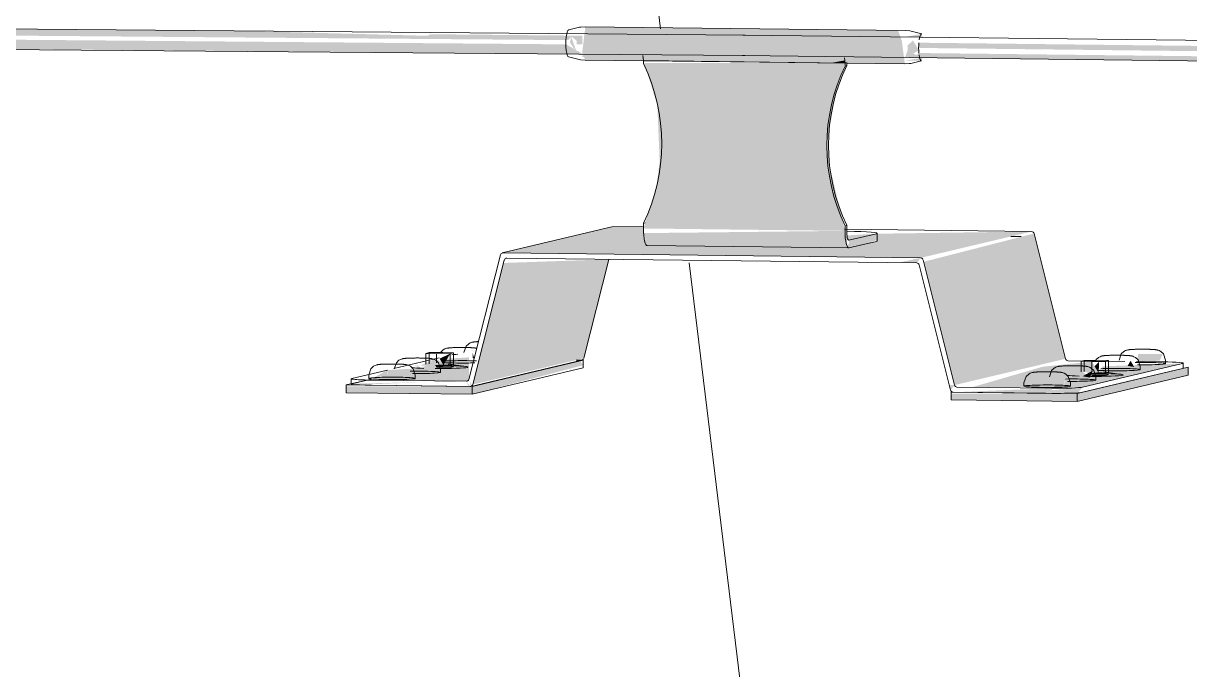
# Model space of a CAD drawing. Header units: millimetres. Extents: x -2361666 to -2009843, y -375 to 29863.
# Drawn here: x -2195727.2 to -2195275.2, y 11002.8 to 11253.4 of the extents above; entities that cross this region are included whole.
import ezdxf

# ---------------------------------------------------------------- set-up
doc = ezdxf.new("R2010")
doc.units = ezdxf.units.MM
doc.layers.add('A-ROOF-PATT', color=132, linetype='Continuous', lineweight=5)
doc.layers.add('Q-SPCQ', color=91, linetype='Continuous', lineweight=5)

# ---------------------------------------------------------------- blocks, each defined once
blk = doc.blocks.new('Static Line_Sayfa_Metal Deck_Pan Mount - Up to 15 _ pitch - Max 2 Users-1848369-SOUTH EAST - PART A')
at = {"layer": 'Q-SPCQ'}
h = blk.add_hatch(color=256, dxfattribs=at)
h.paths.add_polyline_path([(-956091.92, 11245.2), (-956091.92, 11248.62), (-956150.74, 11249.17), (-956151.88, 11248.57), (-956226.13, 11250.54), (-960439.41, 11284.98), (-960417.53, 11281.82), (-956097.32, 11246.9), (-956096.07, 11248.27), (-956094.11, 11246.7), (-956094.11, 11245.21)])
h.paths.add_polyline_path([(-960417.87, 11281.82), (-960462.71, 11286.31), (-960461.54, 11285.03), (-960492.85, 11286.32), (-960537.33, 11286.5), (-960537.73, 11287.03), (-960941.84, 11290.03), (-960966.86, 11290.31), (-960968.01, 11288.87), (-961058.37, 11291.44), (-961603.36, 11294.31), (-961610.99, 11291.92), (-960439.41, 11282)])
h.paths.add_polyline_path([(-961609.82, 11295.07), (-961611.97, 11296), (-961610.99, 11295.2)])
h = blk.add_hatch(color=256, dxfattribs=at)
h.paths.add_polyline_path([(-958647.11, 11263.08), (-958649.48, 11264.34), (-958637.02, 11263.88)])
h.paths.add_polyline_path([(-956813.22, 11247.56), (-956815.59, 11248.81), (-956803.13, 11248.36)])
h.paths.add_polyline_path([(-956091.7, 11241.55), (-956094.87, 11243.34), (-956098.12, 11245.25), (-958999.73, 11269.62), (-959011.63, 11267.25), (-958889.63, 11265.96), (-958839.78, 11264.72), (-958549.89, 11262.97), (-958540.32, 11262.18), (-958300.17, 11261.27), (-958256.51, 11260.27), (-958212.84, 11259.67), (-958029.62, 11257.92), (-957121.24, 11250.14), (-956091.92, 11241.55)])
h.paths.add_polyline_path([(-959195.28, 11271.47), (-961606.06, 11289.76), (-961574.97, 11288.2), (-961413.79, 11287.15), (-961235.63, 11284.96), (-959195.28, 11269.05)])
h.paths.add_polyline_path([(-959019.77, 11266.2), (-958998.79, 11269.8), (-959195.28, 11271.28), (-959195.28, 11269.05), (-959144.33, 11267.53), (-959050.33, 11266.91), (-959020.63, 11266.25)])
for points in [[(-955966.86, 11237.65), (-955968.07, 11246.7), (-955969.51, 11250.66), (-956090.7, 11252.1), (-956091.92, 11242.07), (-956090.71, 11239.12), (-955969.51, 11237.68)], [(-956094.11, 11242.25), (-956096.17, 11248.26), (-956096.67, 11245.96), (-956094.46, 11242.75)], [(-955965.78, 11240.72), (-955961.39, 11242.83), (-955963.69, 11246.7), (-955965.78, 11244.95), (-955965.78, 11241.15)], [(-955990.07, 11172.93), (-955996.43, 11199.83), (-955997.04, 11206.73), (-955993.53, 11227.34), (-955990.04, 11238.01), (-956067.87, 11238.01), (-956062.81, 11221.84), (-956061.89, 11199.83), (-956063.16, 11190.05), (-956068.19, 11173.86)], [(-955990.04, 11238.01), (-955990.17, 11239.02), (-955995.33, 11238.08)], [(-955960.76, 11162.46), (-955917.74, 11172.67), (-955977.91, 11171.82), (-955977.92, 11168.82), (-955988.56, 11167.98), (-955990.07, 11166.46), (-956067.83, 11169.48), (-956068.21, 11174.45), (-956079.65, 11174.59), (-956122.67, 11164.38), (-955969.51, 11162.56)], [(-955988.95, 11166.44), (-955990.07, 11172.77), (-955990.07, 11172.93), (-956068.14, 11172.06), (-956066.69, 11167.37), (-955990.07, 11166.46)], [(-955988.56, 11169.29), (-955977.91, 11171.82), (-955990.01, 11171.13), (-955989.63, 11169.31)], [(-955988.56, 11166.3), (-955977.92, 11169.29), (-955977.91, 11171.82), (-955988.56, 11169.29), (-955988.56, 11166.44)], [(-955947.63, 11113.12), (-955904.61, 11123.33), (-955916.8, 11171.9), (-955959.62, 11160.94)], [(-956134.32, 11113.34), (-956091.3, 11123.54), (-956081.6, 11161.89), (-956122.39, 11160.48), (-956131.92, 11122.8)], [(-956145.69, 11120.85), (-956143.03, 11125.33), (-956147.22, 11123.38), (-956146.35, 11121.95)], [(-956133.77, 11123.48), (-956134.32, 11125.46), (-956134.32, 11123.59)], [(-955876.76, 11122.32), (-955868.13, 11122.57), (-955866.92, 11125.21), (-955876.51, 11125.2), (-955876.75, 11122.36)], [(-956149.14, 11119.05), (-956147.88, 11121.81), (-956154.36, 11120.04)], [(-956134.51, 11109.59), (-956091.49, 11120.86), (-956092.73, 11122.5), (-956134.51, 11112.59)], [(-955900.13, 11106.81), (-955857.11, 11117.02), (-955857.11, 11120.02), (-955900.12, 11109.81)], [(-955891.78, 11117.84), (-955891.57, 11122.28), (-955893.35, 11120.45)], [(-955878.02, 11120.12), (-955879.38, 11122.57), (-955880.52, 11120.6), (-955878.83, 11120.28)], [(-956167.56, 11116.57), (-956158.98, 11116.71), (-956157.71, 11119.47), (-956167.35, 11118.96), (-956167.53, 11116.92)], [(-955905.06, 11113.7), (-955904.61, 11116.37), (-955913.49, 11115.31)], [(-955895.22, 11116.04), (-955893.96, 11118.8), (-955897.97, 11116.56)], [(-955900.12, 11109.81), (-955897.97, 11112.32), (-955909.89, 11111.14), (-955909.89, 11109.93), (-955903.67, 11109.85)]]:
    blk.add_hatch(color=256, dxfattribs=at).paths.add_polyline_path(points)
h = blk.add_hatch(color=256, dxfattribs=at)
h.paths.add_polyline_path([(-955960.42, 11238.85), (-955960.01, 11240.06), (-955966.86, 11238.93)])
h.paths.add_polyline_path([(-956091.23, 11240.4), (-956091.92, 11241.55), (-956091.92, 11240.41)])
h.paths.add_polyline_path([(-955959.92, 11248.05), (-955960.42, 11249.27), (-955966.86, 11248.13)])
h.paths.add_polyline_path([(-956091.9, 11248.62), (-956091.92, 11250.83), (-956091.92, 11248.62)])
h = blk.add_hatch(color=256, dxfattribs=at)
h.paths.add_polyline_path([(-908882.23, 10681.71), (-908882.23, 10685.49), (-910878.4, 10706.98), (-910880.69, 10706.27), (-910882.79, 10708.19), (-910883.87, 10705.45), (-909324.17, 10686.95)])
h.paths.add_polyline_path([(-911008.75, 10706.93), (-911011.97, 10708.78), (-911015.13, 10710.79), (-916513.78, 10773.74), (-916514.79, 10773.25), (-916518.16, 10775.03), (-916519.25, 10772.29), (-911008.93, 10706.93)])
h.paths.add_polyline_path([(-916644.12, 10773.77), (-916647.34, 10775.62), (-916650.67, 10777.62), (-922149.15, 10840.51), (-922150.17, 10840.09), (-922153.53, 10841.86), (-922154.62, 10839.12), (-916644.3, 10773.77)])
h.paths.add_polyline_path([(-922279.49, 10840.6), (-922282.72, 10842.45), (-922285.87, 10844.46), (-927784.52, 10907.71), (-927785.54, 10906.92), (-927788.91, 10908.7), (-927789.99, 10905.96), (-922279.68, 10840.61)])
h.paths.add_polyline_path([(-927914.87, 10907.44), (-927918.09, 10909.29), (-927921.25, 10911.3), (-933419.9, 10974.54), (-933420.91, 10973.76), (-933424.28, 10975.54), (-933425.37, 10972.8), (-927915.05, 10907.44)])
h.paths.add_polyline_path([(-933550.24, 10974.28), (-933553.46, 10976.13), (-933556.62, 10978.13), (-939055.27, 11041.38), (-939056.29, 11040.6), (-939059.66, 11042.37), (-939060.74, 11039.63), (-933550.42, 10974.28)])
h.paths.add_polyline_path([(-939185.61, 11041.11), (-939188.84, 11042.96), (-939191.99, 11044.97), (-944690.64, 11108.22), (-944691.66, 11107.44), (-944695.03, 11109.21), (-944696.11, 11106.47), (-939185.8, 11041.12)])
h.paths.add_polyline_path([(-944820.99, 11107.95), (-944824.33, 11109.97), (-944827.37, 11111.81), (-950326.02, 11175.05), (-950327.03, 11174.27), (-950330.4, 11176.14), (-950331.49, 11173.31), (-944821.17, 11107.95)])
h.paths.add_polyline_path([(-950456.36, 11174.79), (-950459.64, 11176.72), (-950462.74, 11178.64), (-955961.39, 11241.89), (-955962.41, 11241.11), (-955965.78, 11242.89), (-955966.86, 11240.14), (-950456.55, 11174.79)])
h = blk.add_hatch(color=256, dxfattribs=at)
h.paths.add_polyline_path([(-908882.23, 10685.49), (-908882.23, 10689.7), (-910885.08, 10711.27), (-910882.79, 10712.25), (-910878.4, 10709.45), (-910878.4, 10709.16), (-909324.17, 10690.73)])
h.paths.add_polyline_path([(-911008.93, 10710.71), (-911008.93, 10714.92), (-916520.45, 10778.11), (-916518.16, 10779.09), (-916513.78, 10776.38), (-916513.78, 10776), (-911014.91, 10713.04), (-911015.13, 10713.36), (-911011.12, 10711.78), (-911011.12, 10710.74)])
h.paths.add_polyline_path([(-916644.3, 10777.55), (-916644.3, 10781.76), (-922155.83, 10844.94), (-922153.53, 10845.93), (-922149.15, 10843.31), (-922149.15, 10842.84), (-916650.12, 10779.64), (-916650.5, 10780.2), (-916646.5, 10778.62), (-916646.5, 10777.57)])
h.paths.add_polyline_path([(-922279.68, 10844.39), (-922279.68, 10848.59), (-927791.2, 10911.78), (-927788.91, 10912.76), (-927784.53, 10910.24), (-927784.52, 10909.67), (-922285.49, 10846.48), (-922285.87, 10847.04), (-922281.87, 10845.45), (-922281.87, 10844.41)])
h.paths.add_polyline_path([(-927915.05, 10911.22), (-927915.05, 10915.43), (-933426.57, 10978.62), (-933424.28, 10979.6), (-933419.9, 10977.17), (-933419.9, 10976.51), (-927920.86, 10913.32), (-927921.25, 10913.87), (-927917.24, 10912.29), (-927917.24, 10911.25)])
h.paths.add_polyline_path([(-933550.42, 10978.06), (-933550.42, 10982.27), (-939061.95, 11045.45), (-939059.65, 11046.44), (-939055.27, 11044.1), (-939055.27, 11043.35), (-933556.24, 10980.15), (-933556.62, 10980.71), (-933552.62, 10979.13), (-933552.62, 10978.09)])
h.paths.add_polyline_path([(-939185.8, 11044.9), (-939185.8, 11049.11), (-944697.32, 11112.29), (-944695.03, 11113.27), (-944690.65, 11111.04), (-944690.64, 11110.19), (-939191.61, 11046.99), (-939191.34, 11047.62), (-939187.99, 11045.68), (-939187.99, 11044.92)])
h.paths.add_polyline_path([(-944821.17, 11111.73), (-944821.17, 11115.94), (-950332.69, 11179.04), (-950330.4, 11180.11), (-950326.02, 11177.97), (-950326.02, 11177.02), (-944826.98, 11113.83), (-944826.03, 11114.52), (-944823.36, 11112.61), (-944822.25, 11111.75)])
h.paths.add_polyline_path([(-950456.54, 11178.57), (-950456.54, 11182.78), (-955961.39, 11245.89), (-955961.39, 11243.86), (-950462.36, 11180.67), (-950460.72, 11181.43), (-950458.74, 11179.54), (-950457.62, 11178.58)])
h = blk.add_hatch(color=256, dxfattribs=at)
h.paths.add_polyline_path([(-955909.89, 11109.93), (-955909.89, 11111.92), (-955947.63, 11110.37)])
h.paths.add_polyline_path([(-955949.14, 11111.14), (-955947.63, 11113.12), (-955949.64, 11113.12)])
h.paths.add_polyline_path([(-956135.26, 11112.6), (-956136.78, 11114.61), (-956135.83, 11112.61)])
h.paths.add_polyline_path([(-955962.28, 11160.48), (-955960.76, 11162.46), (-955969.51, 11160.56)])
h = blk.add_hatch(color=256, dxfattribs=at)
h.paths.add_polyline_path([(-956136.78, 11114.61), (-956135.83, 11115.35), (-956135.83, 11123.87), (-956144.19, 11123.38), (-956146.35, 11121.95), (-956148.74, 11123.38), (-956157.83, 11119.22), (-956158.98, 11116.71), (-956167.53, 11116.92), (-956167.56, 11118.91), (-956173.54, 11115.49), (-956142.47, 11114.75)])
h.paths.add_polyline_path([(-956149.14, 11119.05), (-956157.57, 11120.65), (-956148.35, 11120.77)])
h = blk.add_hatch(color=256, dxfattribs=at)
h.paths.add_polyline_path([(-955897.97, 11112.32), (-955859.26, 11121.5), (-955890.25, 11120.41), (-955891.78, 11117.84), (-955894.44, 11122.23), (-955913.49, 11120.24), (-955940.67, 11112.35), (-955903.65, 11112.32)])
h.paths.add_polyline_path([(-955905.06, 11113.7), (-955913.49, 11115.31), (-955904.61, 11114.69)])
h.paths.add_polyline_path([(-955895.22, 11116.04), (-955897.97, 11118.32), (-955894.44, 11117.76)])
h = blk.add_hatch(color=256, dxfattribs=at)
h.paths.add_polyline_path([(-955900.13, 11106.81), (-955900.13, 11109.81), (-955948.95, 11109.81), (-955948.95, 11107.39), (-955904.61, 11106.87)])
h.paths.add_polyline_path([(-956134.51, 11109.59), (-956134.51, 11112.59), (-956183.34, 11112.59), (-956183.34, 11110.17)])
h = blk.add_hatch(color=256, dxfattribs=at)
h.paths.add_polyline_path([(-956136.78, 11114.61), (-956181.19, 11113.68), (-956181.19, 11113.14), (-956142.47, 11114.68)])
h.paths.add_polyline_path([(-956134.51, 11112.59), (-956135.32, 11114.68), (-956135.26, 11112.6)])
for p, q in [((-956028.74, 11248.87), (-961617.73, 11296.19)), ((-961617.82, 11288.19), (-956028.83, 11240.87)), ((-956092.95, 11251.86), (-956097.14, 11250.9)), ((-955966.78, 11250.64), (-956090.63, 11252.11)), ((-908882.23, 10689.7), (-956029.71, 11248.88)), ((-955960.3, 11249.27), (-955964.47, 11250.33)), ((-956097.26, 11240.47), (-956093.09, 11239.41)), ((-956090.78, 11239.11), (-955966.94, 11237.64)), ((-956068.17, 11238.94), (-956068.43, 11240.93)), ((-956068.17, 11237.77), (-956068.17, 11238.94)), ((-955990.04, 11238.01), (-956068.17, 11238.94)), ((-956029.81, 11240.88), (-908882.23, 10681.7)), ((-955990.3, 11240.01), (-955990.04, 11238.01)), ((-955990.04, 11238.01), (-955990.04, 11236.84)), ((-955989.4, 11237), (-955989.4, 11238.17)), ((-955964.62, 11237.89), (-955960.42, 11238.85)), ((-955990.04, 11236.84), (-955989.4, 11237)), ((-956079.88, 11174.56), (-956122.9, 11164.35)), ((-956079.65, 11174.59), (-956068.01, 11174.45)), ((-956068.19, 11175.85), (-956067.55, 11176.01)), ((-956068.19, 11173.86), (-956068.19, 11175.85)), ((-955990.06, 11174.93), (-955990.07, 11172.93)), ((-955989.42, 11175.08), (-955990.06, 11174.93)), ((-955989.42, 11173.08), (-955989.42, 11175.08)), ((-955990.25, 11173.53), (-955917.74, 11172.67)), ((-955977.91, 11171.82), (-955988.56, 11169.29)), ((-955977.56, 11168.99), (-955977.56, 11171.99)), ((-955921.81, 11170.72), (-955925.76, 11170.76)), ((-955916.8, 11171.9), (-955904.61, 11123.33)), ((-956066.77, 11167.22), (-955988.64, 11166.29)), ((-955988.56, 11166.3), (-955977.92, 11168.82)), ((-956123.61, 11163.64), (-956135.83, 11115.35)), ((-956134.32, 11113.34), (-956122.1, 11161.62)), ((-955960.76, 11162.46), (-956122.67, 11164.38)), ((-956121.15, 11162.36), (-955962.28, 11160.48)), ((-956081.6, 11161.89), (-956091.3, 11123.54)), ((-955947.63, 11113.12), (-955959.82, 11161.7)), ((-955961.33, 11159.72), (-955949.14, 11111.14)), ((-956151.26, 11125.73), (-956152.47, 11125.44)), ((-956152.47, 11125.44), (-956148.35, 11125.24)), ((-956152.47, 11125.44), (-956152.47, 11121.26)), ((-956145.92, 11125.82), (-956151.26, 11125.73)), ((-956151.26, 11125.73), (-956151.26, 11121.4)), ((-956148.35, 11125.24), (-956143.03, 11125.33)), ((-956148.35, 11121.75), (-956148.35, 11125.24)), ((-956141.82, 11125.62), (-956145.92, 11125.82)), ((-956143.03, 11125.33), (-956141.82, 11125.62)), ((-956143.03, 11125.33), (-956143.03, 11120.77)), ((-956141.82, 11125.62), (-956141.82, 11121.03)), ((-956164.86, 11119.55), (-956147.41, 11123.69)), ((-956148.54, 11120.35), (-956145.92, 11120.4)), ((-956143.03, 11119.9), (-956148.35, 11119.82)), ((-956145.92, 11120.4), (-956141.82, 11120.19)), ((-956141.82, 11120.19), (-956143.03, 11119.9)), ((-956136.8, 11120.28), (-956141.84, 11121.04)), ((-956135.03, 11112.62), (-956092.02, 11122.83)), ((-956091.49, 11122.8), (-956134.51, 11112.59)), ((-956134.51, 11109.59), (-956091.49, 11119.8)), ((-956094.31, 11122.83), (-956091.49, 11122.8)), ((-956091.49, 11122.8), (-956091.49, 11119.8)), ((-955903.67, 11122.57), (-955881.58, 11122.31)), ((-955900.12, 11109.81), (-955857.11, 11120.02)), ((-955897.35, 11122.72), (-955898.56, 11122.43)), ((-955898.56, 11122.43), (-955894.44, 11122.23)), ((-955898.56, 11122.43), (-955898.56, 11118.25)), ((-955897.97, 11112.32), (-955859.26, 11121.5)), ((-955892, 11122.81), (-955897.35, 11122.72)), ((-955897.35, 11122.72), (-955897.35, 11118.39)), ((-955894.44, 11122.23), (-955889.11, 11122.32)), ((-955894.44, 11118.74), (-955894.44, 11122.23)), ((-955887.9, 11122.6), (-955892, 11122.81)), ((-955889.11, 11122.32), (-955887.9, 11122.6)), ((-955889.11, 11122.32), (-955889.11, 11117.76)), ((-955887.9, 11122.6), (-955887.9, 11118.02)), ((-955877.04, 11122.25), (-955866.87, 11122.13)), ((-955875.66, 11119.12), (-955875.66, 11120.44)), ((-955865.82, 11121.46), (-955865.82, 11122.77)), ((-955859.02, 11119.62), (-955859.02, 11121.62)), ((-955857.11, 11120.02), (-955857.11, 11117.02)), ((-956183.34, 11113.17), (-956173.54, 11115.49)), ((-956181.42, 11115.56), (-956181.42, 11113.57)), ((-956181.19, 11115.68), (-956167.35, 11118.96)), ((-956181.19, 11113.68), (-956173.54, 11115.49)), ((-956174.62, 11117.04), (-956174.62, 11115.72)), ((-956136.78, 11114.61), (-956173.57, 11115.05)), ((-956156.62, 11115.72), (-956156.62, 11117.03)), ((-956146.78, 11118.05), (-956146.78, 11119.37)), ((-955900.13, 11106.81), (-955857.11, 11117.02)), ((-955897.97, 11110.32), (-955859.26, 11119.51)), ((-955892, 11117.38), (-955894.63, 11117.34)), ((-955894.44, 11116.81), (-955889.11, 11116.89)), ((-955892.87, 11115.04), (-955892.87, 11116.35)), ((-955887.9, 11117.18), (-955892, 11117.38)), ((-955889.11, 11116.89), (-955887.9, 11117.18)), ((-955882.88, 11117.27), (-955887.92, 11118.03)), ((-956134.51, 11112.59), (-956183.34, 11113.17)), ((-956183.34, 11113.17), (-956183.34, 11110.17)), ((-956173.57, 11113.05), (-956135.26, 11112.6)), ((-956134.51, 11109.59), (-956134.51, 11112.59)), ((-955909.89, 11111.92), (-955946.68, 11112.36)), ((-955920.71, 11114.03), (-955920.71, 11112.71)), ((-955902.71, 11112.71), (-955902.71, 11114.02)), ((-956183.34, 11110.17), (-956134.51, 11109.59)), ((-955948.95, 11110.39), (-955948.96, 11107.39)), ((-955948.96, 11107.39), (-955900.13, 11106.81)), ((-955900.12, 11109.81), (-955948.95, 11110.39)), ((-955948.2, 11110.38), (-955909.89, 11109.93)), ((-955900.13, 11106.81), (-955900.12, 11109.81))]:
    blk.add_line(p, q, dxfattribs=at)
at = {"layer": 'Q-SPCQ', "flags": 128}
for points in [[(-956090.63, 11252.11), (-956092.43, 11251.96), (-956092.95, 11251.86)], [(-955966.78, 11250.64), (-955964.98, 11250.45), (-955964.47, 11250.33)], [(-956090.78, 11239.11), (-956092.58, 11239.3), (-956093.09, 11239.41)], [(-955966.94, 11237.64), (-955965.13, 11237.78), (-955964.62, 11237.89)], [(-956137.74, 11125.79), (-956136.91, 11128.23), (-956135.9, 11129.16), (-956135.29, 11129.5), (-956134.9, 11129.64), (-956134.63, 11129.72), (-956134.42, 11129.77), (-956134.25, 11129.8), (-956134.1, 11129.83), (-956133.96, 11129.85), (-956133.83, 11129.87), (-956133.7, 11129.88), (-956133.57, 11129.9), (-956133.43, 11129.91), (-956133.3, 11129.92), (-956133.16, 11129.93), (-956133.02, 11129.94), (-956132.88, 11129.95), (-956132.73, 11129.96), (-956132.58, 11129.97), (-956132.42, 11129.98), (-956132.26, 11129.98)], [(-956146.75, 11125.9), (-956145.74, 11126.83), (-956145.13, 11127.16), (-956144.74, 11127.31), (-956144.47, 11127.39), (-956144.26, 11127.43), (-956144.09, 11127.47), (-956143.94, 11127.49), (-956143.8, 11127.51), (-956143.66, 11127.53), (-956143.53, 11127.55), (-956143.4, 11127.56), (-956143.27, 11127.57), (-956143.14, 11127.59), (-956143, 11127.6), (-956142.86, 11127.61), (-956142.72, 11127.62), (-956142.57, 11127.63), (-956142.41, 11127.63), (-956142.26, 11127.64), (-956142.09, 11127.65), (-956141.93, 11127.66), (-956141.76, 11127.66), (-956141.58, 11127.67), (-956141.41, 11127.68), (-956141.22, 11127.68), (-956141.04, 11127.69), (-956140.85, 11127.69), (-956140.66, 11127.7), (-956140.46, 11127.7), (-956140.27, 11127.71), (-956140.07, 11127.71), (-956139.87, 11127.71), (-956139.66, 11127.71), (-956139.46, 11127.72), (-956139.25, 11127.72), (-956139.05, 11127.72), (-956138.84, 11127.72), (-956138.63, 11127.72), (-956138.42, 11127.72), (-956138.21, 11127.72), (-956138.01, 11127.72), (-956137.8, 11127.72), (-956137.59, 11127.72), (-956137.45, 11127.71)], [(-956132.89, 11127.43), (-956133.06, 11127.46), (-956133.21, 11127.49), (-956133.35, 11127.51), (-956133.48, 11127.53), (-956133.61, 11127.54), (-956133.74, 11127.56), (-956133.88, 11127.57), (-956134.01, 11127.58), (-956134.15, 11127.59), (-956134.29, 11127.6), (-956134.43, 11127.61), (-956134.58, 11127.62), (-956134.73, 11127.63), (-956134.89, 11127.64), (-956135.05, 11127.65), (-956135.22, 11127.66), (-956135.39, 11127.66), (-956135.56, 11127.67), (-956135.74, 11127.68), (-956135.92, 11127.68), (-956136.11, 11127.69), (-956136.3, 11127.69), (-956136.49, 11127.7), (-956136.68, 11127.7), (-956136.88, 11127.7), (-956137.08, 11127.71), (-956137.28, 11127.71), (-956137.45, 11127.71)], [(-955892.83, 11122.89), (-955891.83, 11123.82), (-955891.21, 11124.15), (-955890.82, 11124.3), (-955890.55, 11124.37), (-955890.35, 11124.42), (-955890.18, 11124.46), (-955890.02, 11124.48), (-955889.88, 11124.5), (-955889.75, 11124.52), (-955889.62, 11124.54), (-955889.49, 11124.55), (-955889.36, 11124.56), (-955889.22, 11124.57), (-955889.09, 11124.58), (-955888.94, 11124.6), (-955888.8, 11124.6), (-955888.65, 11124.61), (-955888.5, 11124.62), (-955888.34, 11124.63), (-955888.18, 11124.64), (-955888.01, 11124.65), (-955887.84, 11124.65), (-955887.67, 11124.66), (-955887.49, 11124.67), (-955887.31, 11124.67), (-955887.12, 11124.68), (-955886.94, 11124.68), (-955886.74, 11124.69), (-955886.55, 11124.69), (-955886.35, 11124.69), (-955886.15, 11124.7), (-955885.95, 11124.7), (-955885.75, 11124.7), (-955885.54, 11124.71), (-955885.34, 11124.71), (-955885.13, 11124.71), (-955884.92, 11124.71), (-955884.72, 11124.71), (-955884.51, 11124.71), (-955884.3, 11124.71), (-955884.09, 11124.71), (-955883.89, 11124.71), (-955883.68, 11124.7), (-955883.54, 11124.7)], [(-955883.82, 11122.78), (-955882.99, 11125.22), (-955881.99, 11126.15), (-955881.37, 11126.48), (-955880.99, 11126.63), (-955880.72, 11126.71), (-955880.51, 11126.76), (-955880.34, 11126.79), (-955880.19, 11126.82), (-955880.05, 11126.84), (-955879.91, 11126.86), (-955879.78, 11126.87), (-955879.65, 11126.88), (-955879.52, 11126.9), (-955879.38, 11126.91), (-955879.25, 11126.92), (-955879.11, 11126.93), (-955878.96, 11126.94), (-955878.81, 11126.95), (-955878.66, 11126.96), (-955878.5, 11126.97), (-955878.34, 11126.97), (-955878.18, 11126.98), (-955878.01, 11126.99), (-955877.83, 11126.99), (-955877.65, 11127), (-955877.47, 11127.01), (-955877.29, 11127.01), (-955877.1, 11127.02), (-955876.91, 11127.02), (-955876.71, 11127.03), (-955876.52, 11127.03), (-955876.32, 11127.03), (-955876.11, 11127.04), (-955875.91, 11127.04), (-955875.71, 11127.04), (-955875.5, 11127.04), (-955875.29, 11127.04), (-955875.09, 11127.04), (-955874.88, 11127.04), (-955874.67, 11127.04), (-955874.46, 11127.04), (-955874.25, 11127.04), (-955874.05, 11127.04), (-955873.84, 11127.04), (-955873.7, 11127.04)], [(-955875.66, 11120.44), (-955876.49, 11122.88), (-955877.49, 11123.81), (-955878.11, 11124.15), (-955878.49, 11124.29), (-955878.76, 11124.37), (-955878.97, 11124.42), (-955879.14, 11124.45), (-955879.3, 11124.48), (-955879.43, 11124.5), (-955879.57, 11124.52), (-955879.7, 11124.53), (-955879.83, 11124.55), (-955879.96, 11124.56), (-955880.1, 11124.57), (-955880.23, 11124.58), (-955880.37, 11124.59), (-955880.52, 11124.6), (-955880.67, 11124.61), (-955880.82, 11124.62), (-955880.98, 11124.63), (-955881.14, 11124.64), (-955881.31, 11124.64), (-955881.48, 11124.65), (-955881.65, 11124.66), (-955881.83, 11124.66), (-955882.01, 11124.67), (-955882.19, 11124.68), (-955882.38, 11124.68), (-955882.57, 11124.69), (-955882.77, 11124.69), (-955882.97, 11124.69), (-955883.17, 11124.7), (-955883.37, 11124.7), (-955883.54, 11124.7)], [(-955865.82, 11122.77), (-955866.65, 11125.22), (-955867.65, 11126.15), (-955868.27, 11126.48), (-955868.66, 11126.63), (-955868.93, 11126.7), (-955869.13, 11126.75), (-955869.31, 11126.79), (-955869.46, 11126.81), (-955869.6, 11126.83), (-955869.73, 11126.85), (-955869.86, 11126.87), (-955869.99, 11126.88), (-955870.12, 11126.89), (-955870.26, 11126.91), (-955870.4, 11126.92), (-955870.54, 11126.93), (-955870.68, 11126.94), (-955870.83, 11126.95), (-955870.98, 11126.95), (-955871.14, 11126.96), (-955871.3, 11126.97), (-955871.47, 11126.98), (-955871.64, 11126.99), (-955871.81, 11126.99), (-955871.99, 11127), (-955872.17, 11127), (-955872.36, 11127.01), (-955872.54, 11127.02), (-955872.74, 11127.02), (-955872.93, 11127.02), (-955873.13, 11127.03), (-955873.33, 11127.03), (-955873.53, 11127.03), (-955873.7, 11127.04)], [(-956174.62, 11117.04), (-956173.79, 11119.48), (-956172.79, 11120.41), (-956172.17, 11120.74), (-956171.78, 11120.89), (-956171.51, 11120.97), (-956171.31, 11121.02), (-956171.13, 11121.05), (-956170.98, 11121.08), (-956170.84, 11121.1), (-956170.71, 11121.11), (-956170.58, 11121.13), (-956170.45, 11121.14), (-956170.32, 11121.16), (-956170.18, 11121.17), (-956170.05, 11121.18), (-956169.9, 11121.19), (-956169.76, 11121.2), (-956169.61, 11121.21), (-956169.46, 11121.22), (-956169.3, 11121.22), (-956169.14, 11121.23), (-956168.97, 11121.24), (-956168.8, 11121.25), (-956168.63, 11121.25), (-956168.45, 11121.26), (-956168.27, 11121.27), (-956168.08, 11121.27), (-956167.9, 11121.28), (-956167.7, 11121.28), (-956167.51, 11121.28), (-956167.31, 11121.29), (-956167.11, 11121.29), (-956166.91, 11121.29), (-956166.71, 11121.3), (-956166.5, 11121.3), (-956166.3, 11121.3), (-956166.09, 11121.3), (-956165.88, 11121.3), (-956165.67, 11121.3), (-956165.47, 11121.3), (-956165.26, 11121.3), (-956165.05, 11121.3), (-956164.85, 11121.3), (-956164.64, 11121.3), (-956164.5, 11121.3)], [(-956164.75, 11119.47), (-956163.95, 11121.82), (-956162.95, 11122.75), (-956162.33, 11123.08), (-956161.95, 11123.22), (-956161.68, 11123.3), (-956161.47, 11123.35), (-956161.3, 11123.39), (-956161.15, 11123.41), (-956161.01, 11123.43), (-956160.87, 11123.45), (-956160.74, 11123.46), (-956160.61, 11123.48), (-956160.48, 11123.49), (-956160.34, 11123.5), (-956160.21, 11123.51), (-956160.07, 11123.52), (-956159.92, 11123.53), (-956159.77, 11123.54), (-956159.62, 11123.55), (-956159.46, 11123.56), (-956159.3, 11123.57), (-956159.14, 11123.57), (-956158.97, 11123.58), (-956158.79, 11123.59), (-956158.61, 11123.59), (-956158.43, 11123.6), (-956158.25, 11123.61), (-956158.06, 11123.61), (-956157.87, 11123.62), (-956157.67, 11123.62), (-956157.47, 11123.62), (-956157.28, 11123.63), (-956157.07, 11123.63), (-956156.87, 11123.63), (-956156.67, 11123.63), (-956156.46, 11123.64), (-956156.25, 11123.64), (-956156.05, 11123.64), (-956155.84, 11123.64), (-956155.63, 11123.64), (-956155.42, 11123.64), (-956155.21, 11123.64), (-956155.01, 11123.63), (-956154.8, 11123.63), (-956154.66, 11123.63)], [(-956156.62, 11117.03), (-956157.45, 11119.48), (-956158.45, 11120.41), (-956159.07, 11120.74), (-956159.45, 11120.89), (-956159.72, 11120.96), (-956159.93, 11121.01), (-956160.1, 11121.05), (-956160.25, 11121.07), (-956160.39, 11121.09), (-956160.53, 11121.11), (-956160.66, 11121.13), (-956160.79, 11121.14), (-956160.92, 11121.15), (-956161.06, 11121.16), (-956161.19, 11121.18), (-956161.33, 11121.19), (-956161.48, 11121.2), (-956161.63, 11121.21), (-956161.78, 11121.21), (-956161.94, 11121.22), (-956162.1, 11121.23), (-956162.26, 11121.24), (-956162.43, 11121.25), (-956162.61, 11121.25), (-956162.79, 11121.26), (-956162.97, 11121.26), (-956163.15, 11121.27), (-956163.34, 11121.27), (-956163.53, 11121.28), (-956163.73, 11121.28), (-956163.93, 11121.29), (-956164.12, 11121.29), (-956164.33, 11121.29), (-956164.5, 11121.3)], [(-956146.78, 11119.37), (-956147.61, 11121.81), (-956148.61, 11122.74), (-956149.23, 11123.07), (-956149.62, 11123.22), (-956149.89, 11123.3), (-956150.09, 11123.35), (-956150.27, 11123.38), (-956150.42, 11123.41), (-956150.56, 11123.43), (-956150.69, 11123.45), (-956150.82, 11123.46), (-956150.95, 11123.47), (-956151.08, 11123.49), (-956151.22, 11123.5), (-956151.35, 11123.51), (-956151.5, 11123.52), (-956151.64, 11123.53), (-956151.79, 11123.54), (-956151.94, 11123.55), (-956152.1, 11123.56), (-956152.26, 11123.56), (-956152.43, 11123.57), (-956152.6, 11123.58), (-956152.77, 11123.59), (-956152.95, 11123.59), (-956153.13, 11123.6), (-956153.32, 11123.6), (-956153.5, 11123.61), (-956153.7, 11123.61), (-956153.89, 11123.62), (-956154.09, 11123.62), (-956154.29, 11123.63), (-956154.49, 11123.63), (-956154.66, 11123.63)], [(-955910.87, 11116.36), (-955910.04, 11118.8), (-955909.03, 11119.74), (-955908.42, 11120.07), (-955908.03, 11120.21), (-955907.76, 11120.29), (-955907.55, 11120.34), (-955907.38, 11120.37), (-955907.23, 11120.4), (-955907.09, 11120.42), (-955906.96, 11120.44), (-955906.83, 11120.45), (-955906.7, 11120.47), (-955906.56, 11120.48), (-955906.43, 11120.49), (-955906.29, 11120.5), (-955906.15, 11120.51), (-955906.01, 11120.52), (-955905.86, 11120.53), (-955905.71, 11120.54), (-955905.55, 11120.55), (-955905.39, 11120.56), (-955905.22, 11120.56), (-955905.05, 11120.57), (-955904.88, 11120.58), (-955904.7, 11120.58), (-955904.52, 11120.59), (-955904.33, 11120.59), (-955904.14, 11120.6), (-955903.95, 11120.6), (-955903.76, 11120.61), (-955903.56, 11120.61), (-955903.36, 11120.61), (-955903.16, 11120.62), (-955902.96, 11120.62), (-955902.75, 11120.62), (-955902.54, 11120.62), (-955902.34, 11120.62), (-955902.13, 11120.63), (-955901.92, 11120.63), (-955901.71, 11120.63), (-955901.51, 11120.62), (-955901.3, 11120.62), (-955901.09, 11120.62), (-955900.89, 11120.62), (-955900.75, 11120.62)], [(-955892.87, 11116.35), (-955893.69, 11118.8), (-955894.7, 11119.73), (-955895.31, 11120.06), (-955895.7, 11120.21), (-955895.97, 11120.29), (-955896.18, 11120.34), (-955896.35, 11120.37), (-955896.5, 11120.4), (-955896.64, 11120.42), (-955896.78, 11120.43), (-955896.91, 11120.45), (-955897.04, 11120.46), (-955897.17, 11120.48), (-955897.3, 11120.49), (-955897.44, 11120.5), (-955897.58, 11120.51), (-955897.73, 11120.52), (-955897.87, 11120.53), (-955898.03, 11120.54), (-955898.18, 11120.55), (-955898.35, 11120.55), (-955898.51, 11120.56), (-955898.68, 11120.57), (-955898.86, 11120.57), (-955899.03, 11120.58), (-955899.22, 11120.59), (-955899.4, 11120.59), (-955899.59, 11120.6), (-955899.78, 11120.6), (-955899.98, 11120.61), (-955900.17, 11120.61), (-955900.37, 11120.61), (-955900.57, 11120.62), (-955900.75, 11120.62)], [(-955920.71, 11114.03), (-955919.88, 11116.47), (-955918.87, 11117.4), (-955918.26, 11117.73), (-955917.87, 11117.88), (-955917.6, 11117.96), (-955917.39, 11118.01), (-955917.22, 11118.04), (-955917.07, 11118.06), (-955916.93, 11118.09), (-955916.79, 11118.1), (-955916.66, 11118.12), (-955916.53, 11118.13), (-955916.4, 11118.14), (-955916.27, 11118.16), (-955916.13, 11118.17), (-955915.99, 11118.18), (-955915.85, 11118.19), (-955915.7, 11118.2), (-955915.54, 11118.21), (-955915.39, 11118.21), (-955915.22, 11118.22), (-955915.06, 11118.23), (-955914.89, 11118.24), (-955914.71, 11118.24), (-955914.54, 11118.25), (-955914.35, 11118.25), (-955914.17, 11118.26), (-955913.98, 11118.26), (-955913.79, 11118.27), (-955913.59, 11118.27), (-955913.4, 11118.28), (-955913.2, 11118.28), (-955913, 11118.28), (-955912.79, 11118.29), (-955912.59, 11118.29), (-955912.38, 11118.29), (-955912.18, 11118.29), (-955911.97, 11118.29), (-955911.76, 11118.29), (-955911.55, 11118.29), (-955911.34, 11118.29), (-955911.14, 11118.29), (-955910.93, 11118.29), (-955910.72, 11118.29), (-955910.58, 11118.28)], [(-955902.71, 11114.02), (-955903.53, 11116.46), (-955904.54, 11117.4), (-955905.15, 11117.73), (-955905.54, 11117.87), (-955905.81, 11117.95), (-955906.02, 11118), (-955906.19, 11118.04), (-955906.34, 11118.06), (-955906.48, 11118.08), (-955906.61, 11118.1), (-955906.74, 11118.12), (-955906.87, 11118.13), (-955907.01, 11118.14), (-955907.14, 11118.15), (-955907.28, 11118.16), (-955907.42, 11118.17), (-955907.56, 11118.18), (-955907.71, 11118.19), (-955907.86, 11118.2), (-955908.02, 11118.21), (-955908.18, 11118.22), (-955908.35, 11118.23), (-955908.52, 11118.23), (-955908.69, 11118.24), (-955908.87, 11118.25), (-955909.05, 11118.25), (-955909.24, 11118.26), (-955909.43, 11118.26), (-955909.62, 11118.27), (-955909.81, 11118.27), (-955910.01, 11118.28), (-955910.21, 11118.28), (-955910.41, 11118.28), (-955910.58, 11118.28)]]:
    blk.add_lwpolyline(points, dxfattribs=at)
at = {"layer": 'Q-SPCQ'}
for centre, major_axis, ratio, start_param, end_param in [((-956097.14, 11245.68), (0.06, 5.22), 0.214774, 0.053611, 1.078874), ((-956097.14, 11245.68), (0.06, 5.22), 0.214774, 1.100809, 2.118238), ((-955960.42, 11244.06), (0.06, 5.22), 0.214774, 0.053611, 0.987475), ((-956097.14, 11245.68), (0.06, 5.22), 0.214774, 2.148006, 3.195204), ((-955960.42, 11244.06), (0.06, 5.22), 0.214774, 1.211747, 2.014332), ((-956129.47, 11207.54), (-16.16, 68.11), 0.975261, 4.01459, 4.932155), ((-955960.42, 11244.06), (0.06, 5.22), 0.214774, 2.148006, 3.193513), ((-955928.76, 11205.16), (-16.16, 68.11), 0.975261, 0.872997, 1.790563), ((-955928.12, 11205.31), (-16.16, 68.11), 0.975261, 0.872997, 1.790563), ((-956066.69, 11174.21), (0.08, 7), 0.214774, 1.624407, 3.195204), ((-955988.56, 11173.29), (0.08, 7), 0.214774, 1.624407, 3.195204), ((-955988.56, 11173.29), (0.05, 4), 0.214774, 1.624407, 3.195204), ((-955992.56, 11171.99), (-15, 0.01), 0.052335, 2.924831, 4.495627), ((-955917.74, 11171.67), (-0.231, 0.973), 0.975261, 4.725532, 6.044169), ((-955992.56, 11169), (-15, 0.01), 0.052335, 2.924831, 3.18663), ((-956122.67, 11163.38), (-0.231, 0.973), 0.975261, 6.044169, 7.362806), ((-956121.15, 11161.36), (-0.231, 0.973), 0.975261, 6.044169, 7.362806), ((-955962.28, 11159.48), (-0.231, 0.973), 0.975261, 4.725532, 6.044169), ((-955960.76, 11161.46), (-0.231, 0.973), 0.975261, 4.945305, 6.044169), ((-956132.7, 11124.75), (-10, 0), 0.052335, 5.542825, 6.066423), ((-956147.18, 11120.1), (-11, 0), 0.052335, 0.306837, 0.983669), ((-956147.18, 11120.1), (-11, 0), 0.052335, 1.41734, 4.495627), ((-956147.18, 11120.1), (-11, 0), 0.052335, 4.495627, 4.856742), ((-956138.58, 11122.14), (-9, 0), 0.052335, 0.635753, 1.354034), ((-956138.58, 11122.14), (-9, 0), 0.052335, 4.495627, 5.483145), ((-956138.58, 11122.14), (-9, 0), 0.052335, 1.354034, 2.158276), ((-956138.58, 11122.14), (-9, 0), 0.052335, 4.035889, 4.495627), ((-956092.25, 11123.81), (-0.231, 0.973), 0.975261, 2.902576, 4.00144), ((-955903.67, 11123.57), (-0.231, 0.973), 0.975261, 1.583939, 2.902576), ((-955884.66, 11119.13), (-9, 0), 0.052335, 4.495627, 5.483145), ((-955884.66, 11119.13), (-9, 0), 0.052335, 1.354034, 4.495627), ((-955874.82, 11121.46), (-9, 0), 0.052335, 4.495627, 5.025159), ((-955874.82, 11121.46), (-9, 0), 0.052335, 1.354034, 4.495627), ((-955869.02, 11121.62), (-10, 0), 0.052335, 2.924831, 4.495627), ((-956171.42, 11115.56), (-10, 0), 0.052335, 6.066423, 7.63722), ((-956165.62, 11115.72), (-9, 0), 0.052335, 4.495627, 7.63722), ((-956165.62, 11115.72), (-9, 0), 0.052335, 1.354034, 4.495627), ((-956155.78, 11118.05), (-9, 0), 0.052335, 4.495627, 5.025159), ((-956155.78, 11118.05), (-9, 0), 0.052335, 1.354034, 4.495627), ((-956136.78, 11115.61), (-0.231, 0.973), 0.975261, 2.902576, 4.221213), ((-955901.87, 11115.04), (-9, 0), 0.052335, 4.495627, 5.025159), ((-955901.87, 11115.04), (-9, 0), 0.052335, 1.354034, 4.495627), ((-955893.26, 11117.08), (-11, 0), 0.052335, 0.306837, 0.983669), ((-955893.26, 11117.08), (-11, 0), 0.052335, 1.41734, 4.495627), ((-955893.26, 11117.08), (-11, 0), 0.052335, 4.495627, 4.856742), ((-955884.66, 11119.13), (-9, 0), 0.052335, 0.635753, 1.354034), ((-956171.42, 11113.56), (-10, 0), 0.052335, 6.066423, 7.113621), ((-956171.42, 11113.56), (-10, 0), 0.052335, 1.092235, 1.354034), ((-956135.26, 11113.6), (-0.231, 0.973), 0.975261, 2.902576, 4.221213), ((-955948.2, 11111.38), (-0.231, 0.973), 0.975261, 1.583939, 2.902576), ((-955946.68, 11113.36), (-0.231, 0.973), 0.975261, 1.583939, 2.902576), ((-955911.71, 11112.71), (-9, 0), 0.052335, 4.495627, 7.63722), ((-955911.71, 11112.71), (-9, 0), 0.052335, 1.354034, 4.495627), ((-955907.74, 11112.43), (-10, 0), 0.052335, 1.354034, 2.924831), ((-955907.74, 11110.44), (-10, 0), 0.052335, 1.354034, 2.663031)]:
    blk.add_ellipse(centre, major_axis=major_axis, ratio=ratio, start_param=start_param, end_param=end_param, dxfattribs=at)
for points in [[(-956148.35, 11120.7), (-956147.46, 11120.79), (-956145.69, 11120.89), (-956143.92, 11120.84), (-956143.03, 11120.77)], [(-956141.82, 11121.03), (-956142.5, 11121.14), (-956143.19, 11121.21), (-956143.87, 11121.24)], [(-956143.03, 11120.77), (-956142.83, 11120.89), (-956142.42, 11121.06), (-956142.02, 11121.07), (-956141.82, 11121.03)], [(-955889.11, 11117.76), (-955890, 11117.83), (-955891.78, 11117.88), (-955893.55, 11117.78), (-955894.44, 11117.68)], [(-955889.95, 11118.23), (-955889.27, 11118.2), (-955888.59, 11118.13), (-955887.9, 11118.02)], [(-955887.9, 11118.02), (-955888.11, 11118.06), (-955888.51, 11118.05), (-955888.91, 11117.88), (-955889.11, 11117.76)]]:
    blk.add_open_spline(points, degree=3, dxfattribs=at)

msp = doc.modelspace()

# ---------------------------------------------------------------- hatches: boundary and pattern name
at = {"layer": 'A-ROOF-PATT'}
h = msp.add_hatch(dxfattribs=at)
h.set_pattern_fill('FP_99', color=256, style=0, pattern_type=2)
h.set_pattern_definition([(96.952, (-1239496.12, -226018.12), (-332.99335, 0.00123), [])])
h.paths.add_polyline_path([(-2201031.85, 11308.66), (-2201035.12, 11299.55), (-2201036.09, 11309.5), (-2201033.33, 11308.96)])
h.paths.add_polyline_path([(-2201027.93, 11306.77), (-2201033.22, 11299.27), (-2201030.65, 11308.08)])
h.paths.add_polyline_path([(-2201024.59, 11303.94), (-2201029.92, 11301.92), (-2201027.93, 11306.77)])
h.paths.add_polyline_path([(-2197096.05, 11261.77), (-2197085.72, 11262.72), (-2197093.12, 11261.9)])
h.paths.add_polyline_path([(-2196572.08, 11257.33), (-2196561.76, 11258.29), (-2196568.98, 11257.48)])
h.paths.add_polyline_path([(-2148300.91, 10011.63), (-2148300.91, 10681.71), (-2150303.05, 10704.15), (-2150302.55, 10702.95), (-2150325.86, 10702.95), (-2150331.03, 10687.05), (-2150332.82, 10671.27), (-2150331.03, 10655.36), (-2150324.25, 10638.81), (-2150256.64, 10637.21), (-2150297.97, 10625.78), (-2150417.65, 10625.78), (-2150429.45, 10588.27), (-2150427.18, 10588.1), (-2150429.45, 10584.57), (-2150470.2, 10574.9), (-2150519.03, 10575.48), (-2150516.88, 10578.98), (-2150503.04, 10584.27), (-2150500.88, 10584.78), (-2150468.86, 10591.2), (-2150457.79, 10626.93), (-2150457.81, 10628.94), (-2150458.36, 10629.68), (-2150414.78, 10639.88), (-2150403.66, 10639.89), (-2150398.59, 10656.25), (-2150396.81, 10672.03), (-2150398.59, 10687.95), (-2150404.12, 10704.16), (-2150432.84, 10705.78), (-2150432.84, 10706.99), (-2155938.42, 10770.99), (-2155937.93, 10769.79), (-2155961.23, 10769.79), (-2155966.4, 10753.89), (-2155968.19, 10738.11), (-2155966.4, 10722.19), (-2155959.63, 10705.65), (-2155892.02, 10704.05), (-2155933.34, 10692.62), (-2156053.02, 10692.62), (-2156064.83, 10655.1), (-2156062.56, 10654.94), (-2156064.83, 10651.4), (-2156105.57, 10641.74), (-2156154.4, 10642.31), (-2156152.25, 10645.82), (-2156138.41, 10651.1), (-2156136.25, 10651.62), (-2156104.23, 10658.03), (-2156093.17, 10693.77), (-2156093.18, 10695.78), (-2156093.73, 10696.52), (-2156050.15, 10706.72), (-2156039.03, 10706.73), (-2156033.97, 10723.09), (-2156032.18, 10738.87), (-2156035.44, 10759.35), (-2156039.49, 10770.99), (-2156068.21, 10772.61), (-2156069.35, 10773.84), (-2161573.79, 10837.83), (-2161573.3, 10836.63), (-2161596.6, 10836.63), (-2161601.78, 10820.73), (-2161603.56, 10804.95), (-2161601.78, 10789.03), (-2161595, 10772.48), (-2161527.39, 10770.88), (-2161568.72, 10759.46), (-2161688.42, 10759.35), (-2161700.2, 10721.94), (-2161697.93, 10721.78), (-2161700.2, 10718.24), (-2161740.95, 10708.57), (-2161789.78, 10709.15), (-2161787.63, 10712.66), (-2161773.79, 10717.94), (-2161771.62, 10718.45), (-2161739.61, 10724.87), (-2161728.54, 10760.6), (-2161728.55, 10762.62), (-2161729.11, 10763.36), (-2161685.52, 10773.56), (-2161674.41, 10773.56), (-2161669.34, 10789.93), (-2161667.55, 10805.71), (-2161669.34, 10821.62), (-2161674.87, 10837.83), (-2161703.59, 10839.45), (-2161703.59, 10840.67), (-2167209.17, 10904.67), (-2167208.67, 10903.46), (-2167231.98, 10903.46), (-2167237.15, 10887.56), (-2167238.94, 10871.78), (-2167237.15, 10855.87), (-2167230.38, 10839.32), (-2167162.76, 10837.72), (-2167204.09, 10826.29), (-2167323.77, 10826.29), (-2167335.57, 10788.78), (-2167333.3, 10788.61), (-2167335.57, 10785.08), (-2167376.32, 10775.41), (-2167425.15, 10775.99), (-2167423, 10779.49), (-2167409.16, 10784.78), (-2167407, 10785.29), (-2167374.98, 10791.71), (-2167363.91, 10827.44), (-2167363.93, 10829.46), (-2167364.48, 10830.19), (-2167320.9, 10840.39), (-2167309.78, 10840.4), (-2167304.71, 10856.76), (-2167303.3, 10875.91), (-2167304.71, 10888.46), (-2167310.24, 10904.67), (-2167338.96, 10906.29), (-2167338.96, 10907.5), (-2172844.54, 10971.5), (-2172844.05, 10970.3), (-2172867.35, 10970.3), (-2172872.53, 10954.4), (-2172874.31, 10938.62), (-2172872.53, 10922.71), (-2172865.75, 10906.16), (-2172798.14, 10904.56), (-2172839.46, 10893.13), (-2172959.14, 10893.13), (-2172970.95, 10855.61), (-2172968.68, 10855.45), (-2172970.95, 10851.92), (-2173011.7, 10842.25), (-2173060.53, 10842.83), (-2173058.37, 10846.33), (-2173044.53, 10851.61), (-2173042.37, 10852.13), (-2173010.35, 10858.54), (-2172999.29, 10894.28), (-2172999.3, 10896.29), (-2172999.85, 10897.03), (-2172956.27, 10907.23), (-2172945.15, 10907.24), (-2172940.09, 10923.6), (-2172938.3, 10939.38), (-2172940.09, 10955.3), (-2172945.61, 10971.5), (-2172974.33, 10973.12), (-2172974.33, 10974.34), (-2178479.91, 11038.34), (-2178479.42, 11037.14), (-2178502.72, 11037.14), (-2178507.9, 11021.24), (-2178509.68, 11005.46), (-2178504.83, 10979.59), (-2178501.12, 10972.99), (-2178433.51, 10971.39), (-2178474.84, 10959.97), (-2178594.52, 10959.97), (-2178606.32, 10922.45), (-2178604.05, 10922.29), (-2178606.32, 10918.75), (-2178647.07, 10909.08), (-2178695.9, 10909.66), (-2178693.75, 10913.17), (-2178679.91, 10918.45), (-2178677.74, 10918.96), (-2178645.73, 10925.38), (-2178634.66, 10961.11), (-2178634.67, 10963.13), (-2178635.23, 10963.87), (-2178591.64, 10974.07), (-2178580.53, 10974.08), (-2178575.46, 10990.44), (-2178573.67, 11006.22), (-2178575.46, 11022.13), (-2178580.99, 11038.34), (-2178609.71, 11039.96), (-2178609.71, 11041.18), (-2184115.29, 11105.18), (-2184114.79, 11103.97), (-2184138.1, 11103.97), (-2184143.27, 11088.08), (-2184145.06, 11072.3), (-2184143.27, 11056.38), (-2184136.5, 11039.83), (-2184068.88, 11038.23), (-2184110.21, 11026.8), (-2184229.89, 11026.8), (-2184241.7, 10989.29), (-2184239.43, 10989.12), (-2184241.7, 10985.59), (-2184282.44, 10975.92), (-2184331.27, 10976.5), (-2184329.12, 10980.01), (-2184315.28, 10985.29), (-2184313.12, 10985.8), (-2184281.1, 10992.22), (-2184270.03, 11027.95), (-2184270.05, 11029.97), (-2184270.6, 11030.7), (-2184227.02, 11040.91), (-2184215.9, 11040.91), (-2184210.83, 11057.27), (-2184209.05, 11073.05), (-2184210.83, 11088.97), (-2184216.36, 11105.18), (-2184245.08, 11106.8), (-2184245.08, 11108.01), (-2189750.66, 11172.01), (-2189750.17, 11170.81), (-2189774.14, 11168.78), (-2189778.65, 11154.91), (-2189780.43, 11139.13), (-2189778.65, 11123.22), (-2189771.22, 11106.66), (-2189704.26, 11105.07), (-2189745.58, 11093.64), (-2189865.26, 11093.64), (-2189877.07, 11056.12), (-2189874.8, 11055.96), (-2189877.07, 11052.43), (-2189917.82, 11042.76), (-2189966.65, 11043.34), (-2189964.49, 11046.84), (-2189950.66, 11052.12), (-2189948.49, 11052.64), (-2189916.47, 11059.05), (-2189905.41, 11094.79), (-2189905.42, 11096.8), (-2189905.97, 11097.54), (-2189862.39, 11107.74), (-2189851.27, 11107.75), (-2189846.21, 11124.11), (-2189844.42, 11139.89), (-2189846.21, 11155.81), (-2189851.73, 11172.01), (-2189880.41, 11173.77), (-2189880.45, 11174.85), (-2195386.03, 11238.85), (-2195385.54, 11237.65), (-2195408.84, 11237.65), (-2195414.02, 11221.75), (-2195415.12, 11199.83), (-2195414.02, 11190.05), (-2195407.24, 11173.51), (-2195339.63, 11171.9), (-2195388.19, 11160.56), (-2195500.64, 11160.48), (-2195512.44, 11122.96), (-2195510.17, 11122.8), (-2195512.44, 11119.26), (-2195553.19, 11109.59), (-2195602.02, 11110.17), (-2195599.87, 11113.68), (-2195586.03, 11118.96), (-2195583.86, 11119.47), (-2195551.85, 11125.89), (-2195540.78, 11161.62), (-2195540.79, 11163.64), (-2195541.35, 11164.38), (-2195497.76, 11174.58), (-2195486.65, 11174.59), (-2195480.58, 11199.83), (-2195479.79, 11206.73), (-2195481.58, 11222.64), (-2195487.11, 11238.85), (-2195515.83, 11240.47), (-2195515.83, 11241.63), (-2195688.48, 11243.67), (-2195841.3, 11244.73), (-2195868.9, 11244.45), (-2201018.83, 11285.53), (-2201018.2, 11241.62), (-2201008.09, 11239.59), (-2201008.09, 11238.87), (-2200791.84, 11236.3), (-2200787.94, 11189.51), (-2200778.71, 11187.22), (-2200778.71, 11183.41), (-2200788.39, 11181.12), (-2200825.99, 11181.12), (-2200826.91, 11171.98), (-2200836.14, 11169.79), (-2200963.1, 11169.79), (-2200963.1, 11174.29), (-2201082.22, 11175.7), (-2201082.22, 11175.12), (-2201091.9, 11172.82), (-2201119.46, 11172.98), (-2201119.46, 11176.14), (-2201243.61, 11175.78), (-2201249.39, 11174.69), (-2201375.22, 11177.67), (-2201375.22, 11182.17), (-2201365.99, 11184.36), (-2201362.05, 11235.31), (-2201330.92, 11242.7), (-2201146.87, 11242.7), (-2201146.88, 11247.09), (-2201137.27, 11262.68), (-2201044.48, 11307.85), (-2201042.17, 11286.82), (-2201037, 11284.57), (-2201031.53, 11286.82), (-2201024.74, 11289.76), (-2201036.68, 11293.07), (-2201031.81, 11295.44), (-2201029.5, 11297.29), (-2201024.59, 11303.94), (-2201018.78, 11296.02), (-2200993.65, 11295.51), (-2200949.99, 11294.8), (-2200845.51, 11294.35), (-2200609.95, 11291.39), (-2200591.18, 11292.26), (-2200417.83, 11290.26), (-2200349.26, 11289.45), (-2200295.03, 11289.76), (-2200286.91, 11289.15), (-2200203.87, 11288.58), (-2200142.2, 11288.07), (-2199956.01, 11286.5), (-2199955.78, 11285.61), (-2199911.53, 11286.32), (-2199585.17, 11283.87), (-2196965.42, 11261.69), (-2196919.61, 11261.19), (-2196782.1, 11259.81), (-2196752.18, 11259.91), (-2195509.8, 11250.9), (-2195509.39, 11252.1), (-2195378.68, 11248.24), (-2195378.13, 11248.05), (-2189874.43, 11184.06), (-2189874.01, 11185.26), (-2189743.42, 11181.68), (-2189742.76, 11181.21), (-2184239.05, 11117.22), (-2184238.64, 11118.42), (-2184108.05, 11114.85), (-2184107.38, 11114.37), (-2178603.68, 11050.38), (-2178603.27, 11051.59), (-2178472.67, 11048.01), (-2178472.01, 11047.53), (-2172968.3, 10983.55), (-2172967.89, 10984.75), (-2172837.3, 10981.17), (-2172836.64, 10980.7), (-2167332.93, 10916.71), (-2167332.52, 10917.91), (-2167201.92, 10914.34), (-2167201.26, 10913.86), (-2161697.56, 10849.87), (-2161697.15, 10851.08), (-2161566.55, 10847.5), (-2161565.89, 10847.02), (-2156062.18, 10783.04), (-2156061.77, 10784.24), (-2155931.18, 10780.66), (-2155930.51, 10780.19), (-2150426.81, 10716.2), (-2150426.4, 10717.4), (-2150295.8, 10713.82), (-2150295.14, 10713.35), (-2148300.91, 10689.7), (-2148300.91, 11195.29), (-2152385.84, 11215.42), (-2152386.62, 11202.19), (-2152846.05, 11202.85), (-2152846.05, 11493.66), (-2189771.22, 11503.7), (-2212391.74, 11502.19), (-2212391.74, 11189.64), (-2148742.85, 10019.75)])
h.paths.add_polyline_path([(-2150212.45, 10587.23), (-2150212.2, 10590.51), (-2150202.61, 10590.52), (-2150203.87, 10587.76), (-2150212.45, 10587.62)])
h.paths.add_polyline_path([(-2150235.82, 10572.12), (-2150284.65, 10572.7), (-2150282.38, 10577.66), (-2150233.67, 10587.74), (-2150192.8, 10585.32), (-2150194.95, 10581.82), (-2150223.19, 10575.11)])
h.paths.add_polyline_path([(-2150284.84, 10576.45), (-2150295.51, 10627), (-2150252.49, 10637.21), (-2150240.31, 10588.63), (-2150284.65, 10576.69)])
h.paths.add_polyline_path([(-2155847.83, 10654.46), (-2155847.57, 10657.35), (-2155837.98, 10657.36), (-2155839.25, 10654.6), (-2155847.57, 10654.46)])
h.paths.add_polyline_path([(-2155828.18, 10649.16), (-2155875.68, 10639.01), (-2155920.02, 10639.53), (-2155917.75, 10644.5), (-2155869.04, 10654.57), (-2155828.17, 10652.16)])
h.paths.add_polyline_path([(-2155920.21, 10643.28), (-2155930.88, 10693.84), (-2155887.87, 10704.05), (-2155875.68, 10655.47), (-2155920.02, 10643.53)])
h.paths.add_polyline_path([(-2161483.2, 10721.29), (-2161482.95, 10724.18), (-2161473.36, 10724.19), (-2161474.62, 10721.43), (-2161482.95, 10721.29)])
h.paths.add_polyline_path([(-2161463.55, 10716), (-2161511.05, 10705.85), (-2161555.4, 10706.37), (-2161553.12, 10711.34), (-2161504.41, 10721.41), (-2161463.55, 10719)])
h.paths.add_polyline_path([(-2161555.58, 10710.12), (-2161566.26, 10760.68), (-2161523.24, 10770.88), (-2161511.05, 10722.31), (-2161555.4, 10710.37)])
h.paths.add_polyline_path([(-2167118.57, 10788.13), (-2167118.32, 10791.02), (-2167108.73, 10791.03), (-2167109.99, 10788.27), (-2167118.32, 10788.13)])
h.paths.add_polyline_path([(-2167098.92, 10782.84), (-2167146.43, 10772.68), (-2167190.77, 10773.21), (-2167188.5, 10778.17), (-2167139.79, 10788.25), (-2167098.92, 10785.83)])
h.paths.add_polyline_path([(-2167190.96, 10776.96), (-2167201.63, 10827.51), (-2167158.61, 10837.72), (-2167146.43, 10789.14), (-2167190.77, 10777.2)])
h.paths.add_polyline_path([(-2172753.95, 10854.97), (-2172753.69, 10857.86), (-2172744.1, 10857.87), (-2172745.37, 10855.11), (-2172753.69, 10854.97)])
h.paths.add_polyline_path([(-2172734.3, 10849.67), (-2172781.8, 10839.52), (-2172826.14, 10840.05), (-2172823.87, 10845.01), (-2172775.16, 10855.08), (-2172734.3, 10852.67)])
h.paths.add_polyline_path([(-2172826.33, 10843.79), (-2172837, 10894.35), (-2172793.99, 10904.56), (-2172781.8, 10855.98), (-2172826.14, 10844.04)])
h.paths.add_polyline_path([(-2178389.32, 10921.8), (-2178389.07, 10924.69), (-2178379.48, 10924.7), (-2178380.74, 10921.94), (-2178389.07, 10921.8)])
h.paths.add_polyline_path([(-2178369.67, 10916.51), (-2178417.17, 10906.36), (-2178461.52, 10906.88), (-2178459.24, 10911.85), (-2178410.53, 10921.92), (-2178369.67, 10919.51)])
h.paths.add_polyline_path([(-2178461.7, 10910.63), (-2178472.38, 10961.19), (-2178429.36, 10971.39), (-2178417.17, 10922.82), (-2178461.52, 10910.88)])
h.paths.add_polyline_path([(-2184024.69, 10988.64), (-2184024.44, 10991.53), (-2184014.85, 10991.54), (-2184016.11, 10988.78), (-2184024.44, 10988.64)])
h.paths.add_polyline_path([(-2184048.06, 10973.14), (-2184096.89, 10973.72), (-2184094.62, 10978.69), (-2184045.91, 10988.76), (-2184005.04, 10986.34), (-2184007.19, 10982.84), (-2184035.44, 10976.14)])
h.paths.add_polyline_path([(-2184097.08, 10977.47), (-2184107.75, 11028.02), (-2184064.73, 11038.23), (-2184052.55, 10989.65), (-2184096.89, 10977.71)])
h.paths.add_polyline_path([(-2189660.07, 11055.48), (-2189659.81, 11058.37), (-2189650.23, 11058.38), (-2189651.49, 11055.62), (-2189659.81, 11055.48)])
h.paths.add_polyline_path([(-2189640.42, 11050.18), (-2189687.92, 11040.03), (-2189732.26, 11040.56), (-2189729.99, 11045.52), (-2189681.28, 11055.59), (-2189640.42, 11053.18)])
h.paths.add_polyline_path([(-2189732.45, 11044.3), (-2189743.12, 11094.86), (-2189700.11, 11105.07), (-2189687.92, 11056.49), (-2189732.26, 11044.55)])
h.paths.add_polyline_path([(-2195295.44, 11122.32), (-2195295.19, 11125.2), (-2195285.6, 11125.21), (-2195286.86, 11122.45), (-2195295.19, 11122.32)])
h.paths.add_polyline_path([(-2195275.79, 11117.02), (-2195323.29, 11106.87), (-2195367.64, 11107.39), (-2195365.37, 11112.36), (-2195316.66, 11122.43), (-2195275.79, 11120.02)])
h.paths.add_polyline_path([(-2195367.83, 11111.14), (-2195378.5, 11161.7), (-2195335.48, 11171.9), (-2195323.29, 11123.33), (-2195367.64, 11111.39)])
h.paths.add_polyline_path([(-2212671.07, 11162.41), (-2212669.74, 11199.83), (-2212669.74, 11503.7), (-2212713.66, 11503.05), (-2212672.13, 11162.43)])
h.paths.add_polyline_path([(-2212539.74, 11192.36), (-2212539.74, 11503.7), (-2212629.74, 11503.02), (-2212629.74, 11194.02)])
h.paths.add_polyline_path([(-2200926.28, 11287.68), (-2200928.16, 11289.07), (-2200928.16, 11287.9)])
h.paths.add_polyline_path([(-2201038.89, 11299.32), (-2201043.34, 11308.24), (-2201040.4, 11309.22), (-2201038.92, 11299.55)])
h.paths.add_polyline_path([(-2201036.99, 11299.55), (-2201038.89, 11309.32), (-2201036.09, 11309.5), (-2201036.34, 11306.77)])

# ---------------------------------------------------------------- block references
at = {"layer": 'Q-SPCQ'}
msp.add_blockref('Static Line_Sayfa_Metal Deck_Pan Mount - Up to 15 _ pitch - Max 2 Users-1848369-SOUTH EAST - PART A', (-1239418.68, 0), dxfattribs=at)

doc.saveas('drawing.dxf')
